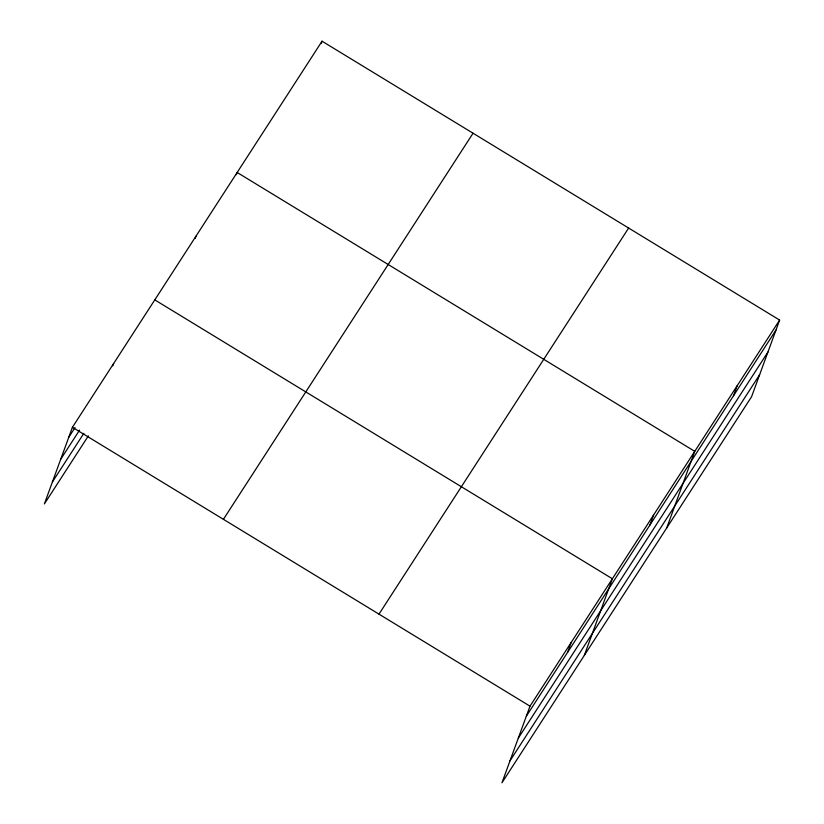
<?xml version="1.0" encoding="UTF-8"?>
<svg xmlns="http://www.w3.org/2000/svg" width="824" height="824" viewBox="0 0 824 824"><rect width="100%" height="100%" fill="white"/><g stroke="black" fill="none" stroke-linecap="round" stroke-linejoin="round"><path stroke-width="1.24" d="M779.628 320.072L529.997 706.168L501.95 782.8L751.591 396.704L779.628 320.072L322.05 41.2L72.409 427.296L44.372 503.928L88.353 435.906M112.785 365.815L113.599 363.59M195.164 238.404L195.978 236.179M236.354 174.698L237.168 172.474L694.756 451.346L666.709 527.978M321.236 43.425L322.05 41.2M567.52 652.484L571.187 642.462M584.329 655.389L612.376 578.757L154.788 299.885M649.899 525.073L653.566 515.052M733.525 395.726L737.192 385.704M68.742 437.317L75.025 427.594M60.698 459.298L79.547 430.149M52.417 481.947L83.832 433.352M223.417 519.326L473.048 133.231M378.988 614.138L628.63 228.042M526.33 716.19L775.961 330.094M518.286 738.17L767.916 352.075M509.994 760.82L759.635 374.724M72.409 427.296L529.997 706.168"/></g></svg>
